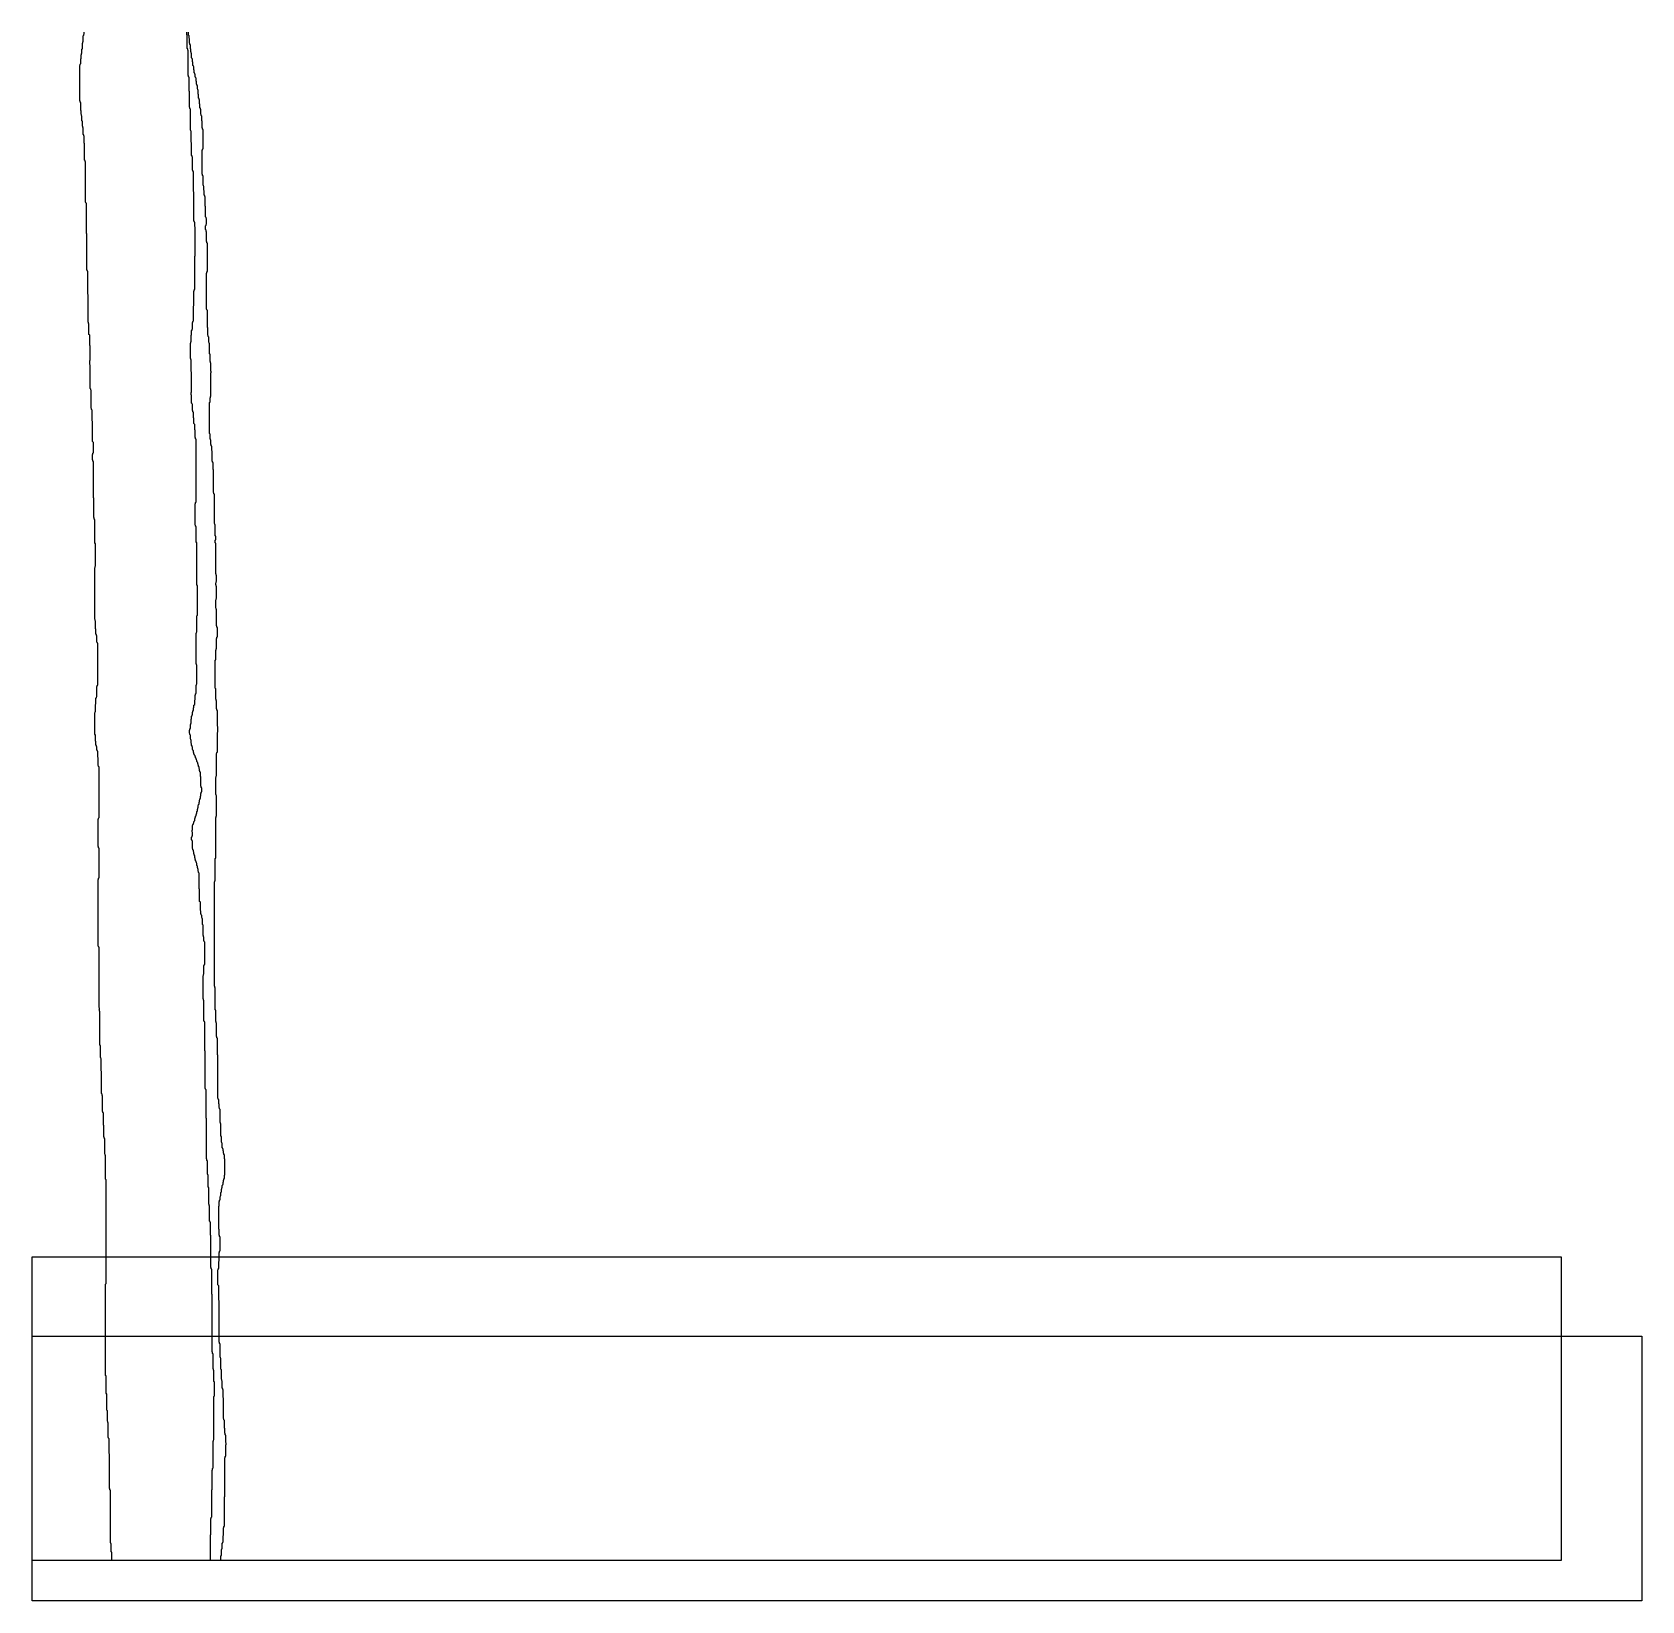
# Model space of a CAD drawing. Header units: metres. Extents: x -303 to 3381, y -92 to 3499.
import ezdxf

# ---------------------------------------------------------------- set-up
doc = ezdxf.new("R2010")
doc.units = ezdxf.units.M
for name, color, linetype in [('Curve_Exist', 63, 'Continuous'), ('CuttingCurve_A', 10, 'Continuous'), ('CuttingCurve_B', 30, 'Continuous'), ('Image', 191, 'Continuous'), ('Solution', 191, 'Continuous')]:
    doc.layers.add(name, color=color, linetype=linetype)
picture_1 = doc.add_image_def('image1.jpg', size_in_pixel=(3684.210526, 606))
picture_2 = doc.add_image_def('image2.png', size_in_pixel=(3500, 695))

msp = doc.modelspace()

# ---------------------------------------------------------------- linework, layer by layer
at = {"layer": 'Curve_Exist'}
for points in [[(-121, 0), (-121, 19), (-122, 20), (-122, 38), (-123, 39), (-123, 40), (-124, 41), (-124, 161), (-125, 162), (-125, 164), (-126, 165), (-126, 244), (-127, 245), (-127, 279), (-128, 280), (-128, 281), (-129, 282), (-129, 315), (-130, 316), (-130, 318), (-131, 319), (-131, 343), (-132, 344), (-132, 381), (-134, 383), (-134, 423), (-135, 424), (-135, 633), (-134, 634), (-134, 872), (-135, 873), (-135, 927), (-136, 928), (-136, 930), (-137, 931), (-137, 966), (-138, 967), (-138, 969), (-139, 970), (-139, 996), (-140, 997), (-140, 1025), (-141, 1026), (-141, 1027), (-142, 1028), (-142, 1064), (-143, 1065), (-143, 1068), (-144, 1069), (-144, 1120), (-145, 1121), (-145, 1149), (-146, 1150), (-146, 1151), (-147, 1152), (-147, 1179), (-148, 1180), (-148, 1257), (-149, 1258), (-149, 1261), (-150, 1262), (-149, 1263), (-149, 1265), (-150, 1266), (-150, 1404), (-151, 1405), (-151, 1406), (-152, 1407), (-152, 1559), (-151, 1560), (-151, 1562), (-150, 1563), (-150, 1631), (-151, 1632), (-151, 1634), (-152, 1635), (-152, 1697), (-151, 1698), (-151, 1700), (-150, 1701), (-150, 1817), (-151, 1818), (-151, 1819), (-152, 1820), (-152, 1838), (-153, 1839), (-153, 1853), (-154, 1854), (-154, 1855), (-155, 1856), (-155, 1863), (-156, 1864), (-156, 1866), (-157, 1867), (-157, 1875), (-158, 1876), (-158, 1890), (-160, 1892), (-160, 1941), (-159, 1942), (-159, 1943), (-158, 1944), (-158, 1960), (-157, 1961), (-157, 1974), (-156, 1975), (-156, 1977), (-155, 1978), (-155, 2001), (-154, 2002), (-154, 2003), (-153, 2004), (-153, 2100), (-154, 2101), (-154, 2102), (-155, 2103), (-155, 2117), (-156, 2118), (-156, 2120), (-157, 2121), (-157, 2132), (-158, 2133), (-158, 2151), (-159, 2152), (-159, 2154), (-160, 2155), (-160, 2273), (-159, 2274), (-159, 2276), (-158, 2277), (-158, 2328), (-160, 2330), (-160, 2383), (-161, 2384), (-161, 2387), (-162, 2388), (-162, 2432), (-163, 2433), (-163, 2516), (-164, 2517), (-164, 2519), (-165, 2520), (-165, 2532), (-164, 2533), (-164, 2535), (-163, 2536), (-163, 2560), (-165, 2562), (-165, 2608), (-166, 2609), (-166, 2634), (-167, 2635), (-167, 2637), (-168, 2638), (-168, 2679), (-169, 2680), (-169, 2682), (-170, 2683), (-170, 2737), (-171, 2738), (-171, 2747), (-170, 2748), (-170, 2781), (-171, 2782), (-171, 2805), (-173, 2807), (-173, 2831), (-174, 2832), (-174, 2834), (-175, 2835), (-175, 2898), (-176, 2899), (-176, 2952), (-177, 2953), (-177, 2954), (-178, 2955), (-178, 3037), (-179, 3038), (-179, 3107), (-180, 3108), (-180, 3109), (-181, 3110), (-181, 3202), (-182, 3203), (-182, 3205), (-183, 3206), (-183, 3244), (-184, 3245), (-184, 3261), (-185, 3262), (-185, 3264), (-186, 3265), (-186, 3280), (-187, 3281), (-187, 3283), (-188, 3284), (-188, 3295), (-189, 3296), (-189, 3307), (-190, 3308), (-190, 3310), (-191, 3311), (-191, 3319), (-192, 3320), (-192, 3338), (-193, 3339), (-193, 3341), (-194, 3342), (-194, 3423), (-193, 3424), (-193, 3426), (-192, 3427), (-192, 3438), (-191, 3439), (-191, 3447), (-190, 3448), (-190, 3450), (-189, 3451), (-189, 3460), (-188, 3461), (-188, 3474), (-187, 3475), (-187, 3477), (-186, 3478), (-186, 3491), (-185, 3492), (-185, 3494), (-184, 3495), (-184, 3499)], [(129, 0), (129, 11), (130, 12), (130, 25), (131, 26), (131, 27), (132, 28), (132, 40), (133, 41), (133, 42), (134, 43), (134, 57), (135, 58), (135, 75), (136, 76), (136, 78), (137, 79), (137, 146), (138, 147), (138, 235), (139, 236), (139, 238), (140, 239), (140, 265), (141, 266), (141, 269), (140, 270), (140, 287), (139, 288), (139, 291), (138, 292), (138, 302), (137, 303), (137, 321), (136, 322), (136, 324), (135, 325), (135, 372), (134, 373), (134, 391), (133, 392), (133, 394), (132, 395), (132, 411), (131, 412), (131, 414), (130, 415), (130, 437), (129, 438), (129, 463), (128, 464), (128, 465), (127, 466), (127, 496), (126, 497), (126, 499), (125, 500), (125, 595), (124, 596), (124, 629), (122, 631), (122, 665), (123, 666), (123, 668), (124, 669), (124, 685), (125, 686), (125, 705), (126, 706), (126, 708), (127, 709), (127, 741), (126, 742), (126, 744), (125, 745), (125, 758), (124, 759), (124, 811), (125, 812), (125, 822), (126, 823), (126, 825), (127, 826), (127, 833), (128, 834), (128, 835), (129, 836), (129, 843), (130, 844), (130, 850), (131, 851), (131, 853), (132, 854), (132, 859), (133, 860), (133, 861), (134, 862), (134, 866), (135, 867), (135, 871), (136, 872), (136, 874), (137, 875), (137, 882), (138, 883), (138, 919), (137, 920), (137, 929), (136, 930), (136, 932), (135, 933), (135, 937), (134, 938), (134, 942), (133, 943), (133, 944), (132, 945), (132, 955), (131, 956), (131, 957), (130, 958), (130, 971), (129, 972), (129, 1000), (128, 1001), (128, 1002), (127, 1003), (127, 1033), (126, 1034), (126, 1036), (125, 1037), (125, 1045), (124, 1046), (124, 1055), (123, 1056), (123, 1058), (122, 1059), (122, 1157), (121, 1158), (121, 1196), (120, 1197), (120, 1199), (119, 1200), (119, 1230), (118, 1231), (118, 1233), (117, 1234), (117, 1260), (116, 1261), (116, 1311), (115, 1312), (115, 1314), (114, 1315), (114, 1554), (115, 1555), (115, 1556), (116, 1557), (116, 1607), (117, 1608), (117, 1701), (118, 1702), (118, 1704), (119, 1705), (119, 1751), (118, 1752), (118, 1753), (117, 1754), (117, 1793), (118, 1794), (118, 1796), (119, 1797), (119, 1848), (120, 1849), (120, 1850), (121, 1851), (121, 1896), (122, 1897), (122, 1909), (121, 1910), (121, 1946), (120, 1947), (120, 1949), (119, 1950), (119, 1968), (118, 1969), (118, 1971), (117, 1972), (117, 1996), (116, 1997), (116, 2061), (117, 2062), (117, 2084), (118, 2085), (118, 2087), (119, 2088), (119, 2111), (120, 2112), (120, 2114), (121, 2115), (121, 2136), (120, 2137), (120, 2139), (119, 2140), (119, 2177), (118, 2178), (118, 2180), (117, 2181), (117, 2199), (118, 2200), (118, 2202), (119, 2203), (119, 2230), (118, 2231), (118, 2233), (117, 2234), (117, 2238), (118, 2239), (118, 2241), (119, 2242), (119, 2255), (118, 2256), (118, 2258), (117, 2259), (117, 2329), (116, 2330), (116, 2336), (117, 2337), (117, 2345), (116, 2346), (116, 2371), (115, 2372), (115, 2373), (114, 2374), (114, 2441), (113, 2442), (113, 2444), (112, 2445), (112, 2497), (111, 2498), (111, 2514), (110, 2515), (110, 2516), (109, 2517), (109, 2540), (108, 2541), (108, 2551), (107, 2552), (107, 2554), (106, 2555), (106, 2565), (105, 2566), (105, 2567), (104, 2568), (104, 2579), (103, 2580), (103, 2651), (104, 2652), (104, 2662), (105, 2663), (105, 2665), (106, 2666), (106, 2719), (107, 2720), (107, 2722), (106, 2723), (106, 2741), (105, 2742), (105, 2744), (104, 2745), (104, 2762), (103, 2763), (103, 2786), (102, 2787), (102, 2788), (101, 2789), (101, 2801), (100, 2802), (100, 2804), (99, 2805), (99, 2822), (98, 2823), (98, 2862), (97, 2863), (97, 2864), (96, 2865), (96, 2947), (97, 2948), (97, 2950), (98, 2951), (98, 3016), (97, 3017), (97, 3019), (96, 3020), (96, 3042), (95, 3043), (95, 3046), (94, 3047), (94, 3056), (95, 3057), (95, 3059), (96, 3060), (96, 3072), (95, 3073), (95, 3075), (94, 3076), (94, 3100), (93, 3101), (93, 3122), (92, 3123), (92, 3125), (91, 3126), (91, 3136), (90, 3137), (90, 3146), (89, 3147), (89, 3148), (88, 3149), (88, 3170), (87, 3171), (87, 3173), (86, 3174), (86, 3229), (87, 3230), (87, 3231), (88, 3232), (88, 3276), (87, 3277), (87, 3279), (86, 3280), (86, 3295), (85, 3296), (85, 3307), (84, 3308), (84, 3310), (83, 3311), (83, 3322), (82, 3323), (82, 3325), (81, 3326), (81, 3334), (80, 3335), (80, 3344), (79, 3345), (79, 3347), (78, 3348), (78, 3356), (77, 3357), (77, 3366), (76, 3367), (76, 3368), (75, 3369), (75, 3377), (74, 3378), (74, 3379), (73, 3380), (73, 3386), (72, 3387), (72, 3394), (71, 3395), (71, 3396), (70, 3397), (70, 3402), (69, 3403), (69, 3405), (68, 3406), (68, 3412), (67, 3413), (67, 3420), (66, 3421), (66, 3422), (65, 3423), (65, 3430), (64, 3431), (64, 3437), (63, 3438), (63, 3439), (62, 3440), (62, 3450), (61, 3451), (61, 3453), (60, 3454), (60, 3460), (59, 3461), (59, 3470), (58, 3471), (58, 3473), (57, 3474), (57, 3484), (56, 3485), (56, 3491), (55, 3492), (55, 3499)]]:
    msp.add_lwpolyline(points, dxfattribs=at)
at = {"layer": 'CuttingCurve_A'}
msp.add_lwpolyline([(-121, 0), (-121, 19), (-122, 20), (-122, 38), (-123, 39), (-123, 40), (-124, 41), (-124, 161), (-125, 162), (-125, 164), (-126, 165), (-126, 244), (-127, 245), (-127, 279), (-128, 280), (-128, 281), (-129, 282), (-129, 315), (-130, 316), (-130, 318), (-131, 319), (-131, 343), (-132, 344), (-132, 381), (-134, 383), (-134, 423), (-135, 424), (-135, 633), (-134, 634), (-134, 872), (-135, 873), (-135, 927), (-136, 928), (-136, 930), (-137, 931), (-137, 966), (-138, 967), (-138, 969), (-139, 970), (-139, 996), (-140, 997), (-140, 1025), (-141, 1026), (-141, 1027), (-142, 1028), (-142, 1064), (-143, 1065), (-143, 1068), (-144, 1069), (-144, 1120), (-145, 1121), (-145, 1149), (-146, 1150), (-146, 1151), (-147, 1152), (-147, 1179), (-148, 1180), (-148, 1257), (-149, 1258), (-149, 1261), (-150, 1262), (-149, 1263), (-149, 1265), (-150, 1266), (-150, 1404), (-151, 1405), (-151, 1406), (-152, 1407), (-152, 1559), (-151, 1560), (-151, 1562), (-150, 1563), (-150, 1631), (-151, 1632), (-151, 1634), (-152, 1635), (-152, 1697), (-151, 1698), (-151, 1700), (-150, 1701), (-150, 1817), (-151, 1818), (-151, 1819), (-152, 1820), (-152, 1838), (-153, 1839), (-153, 1853), (-154, 1854), (-154, 1855), (-155, 1856), (-155, 1863), (-156, 1864), (-156, 1866), (-157, 1867), (-157, 1875), (-158, 1876), (-158, 1890), (-160, 1892), (-160, 1941), (-159, 1942), (-159, 1943), (-158, 1944), (-158, 1960), (-157, 1961), (-157, 1974), (-156, 1975), (-156, 1977), (-155, 1978), (-155, 2001), (-154, 2002), (-154, 2003), (-153, 2004), (-153, 2100), (-154, 2101), (-154, 2102), (-155, 2103), (-155, 2117), (-156, 2118), (-156, 2120), (-157, 2121), (-157, 2132), (-158, 2133), (-158, 2151), (-159, 2152), (-159, 2154), (-160, 2155), (-160, 2273), (-159, 2274), (-159, 2276), (-158, 2277), (-158, 2328), (-160, 2330), (-160, 2383), (-161, 2384), (-161, 2387), (-162, 2388), (-162, 2432), (-163, 2433), (-163, 2516), (-164, 2517), (-164, 2519), (-165, 2520), (-165, 2532), (-164, 2533), (-164, 2535), (-163, 2536), (-163, 2560), (-165, 2562), (-165, 2608), (-166, 2609), (-166, 2634), (-167, 2635), (-167, 2637), (-168, 2638), (-168, 2679), (-169, 2680), (-169, 2682), (-170, 2683), (-170, 2737), (-171, 2738), (-171, 2747), (-170, 2748), (-170, 2781), (-171, 2782), (-171, 2805), (-173, 2807), (-173, 2831), (-174, 2832), (-174, 2834), (-175, 2835), (-175, 2898), (-176, 2899), (-176, 2952), (-177, 2953), (-177, 2954), (-178, 2955), (-178, 3037), (-179, 3038), (-179, 3107), (-180, 3108), (-180, 3109), (-181, 3110), (-181, 3202), (-182, 3203), (-182, 3205), (-183, 3206), (-183, 3244), (-184, 3245), (-184, 3261), (-185, 3262), (-185, 3264), (-186, 3265), (-186, 3280), (-187, 3281), (-187, 3283), (-188, 3284), (-188, 3295), (-189, 3296), (-189, 3307), (-190, 3308), (-190, 3310), (-191, 3311), (-191, 3319), (-192, 3320), (-192, 3338), (-193, 3339), (-193, 3341), (-194, 3342), (-194, 3423), (-193, 3424), (-193, 3426), (-192, 3427), (-192, 3438), (-191, 3439), (-191, 3447), (-190, 3448), (-190, 3450), (-189, 3451), (-189, 3460), (-188, 3461), (-188, 3474), (-187, 3475), (-187, 3477), (-186, 3478), (-186, 3491), (-185, 3492), (-185, 3494), (-184, 3495), (-184, 3499)], dxfattribs=at)
at = {"layer": 'CuttingCurve_B'}
msp.add_lwpolyline([(105, 0), (105, 59), (106, 60), (106, 96), (107, 97), (107, 99), (108, 100), (108, 162), (109, 163), (109, 207), (110, 208), (110, 211), (111, 212), (111, 273), (112, 274), (112, 276), (113, 277), (113, 376), (114, 377), (114, 409), (113, 410), (113, 435), (112, 436), (112, 438), (111, 439), (111, 473), (110, 474), (110, 477), (109, 478), (109, 609), (108, 610), (108, 667), (107, 668), (107, 670), (106, 671), (106, 744), (105, 745), (105, 774), (104, 775), (104, 776), (103, 777), (103, 812), (102, 813), (102, 815), (101, 816), (101, 854), (100, 855), (100, 882), (99, 883), (99, 884), (98, 885), (98, 915), (97, 916), (97, 919), (96, 920), (96, 1012), (95, 1013), (95, 1078), (94, 1079), (94, 1080), (93, 1081), (93, 1166), (92, 1167), (92, 1233), (91, 1234), (91, 1235), (90, 1236), (90, 1282), (89, 1283), (89, 1285), (88, 1286), (88, 1339), (89, 1340), (89, 1342), (90, 1343), (90, 1362), (91, 1363), (91, 1364), (92, 1365), (92, 1416), (91, 1417), (91, 1418), (90, 1419), (90, 1427), (89, 1428), (89, 1430), (88, 1431), (88, 1455), (87, 1456), (87, 1469), (86, 1470), (86, 1471), (85, 1472), (85, 1477), (84, 1478), (84, 1480), (83, 1481), (83, 1487), (82, 1488), (82, 1507), (80, 1509), (80, 1537), (79, 1538), (79, 1574), (78, 1575), (78, 1577), (77, 1578), (77, 1583), (76, 1584), (76, 1585), (75, 1586), (75, 1590), (74, 1591), (74, 1596), (73, 1597), (73, 1598), (72, 1599), (72, 1601), (71, 1602), (71, 1604), (70, 1605), (70, 1608), (69, 1609), (69, 1614), (68, 1615), (68, 1617), (67, 1618), (67, 1622), (66, 1623), (66, 1626), (65, 1627), (65, 1629), (64, 1630), (64, 1647), (63, 1648), (63, 1649), (62, 1650), (62, 1656), (63, 1657), (63, 1659), (64, 1660), (64, 1667), (63, 1668), (63, 1672), (64, 1673), (64, 1683), (65, 1684), (65, 1685), (66, 1686), (66, 1688), (67, 1689), (67, 1691), (68, 1692), (68, 1693), (69, 1694), (69, 1699), (70, 1700), (70, 1701), (71, 1702), (71, 1704), (72, 1705), (72, 1708), (73, 1709), (73, 1710), (74, 1711), (74, 1715), (75, 1716), (75, 1720), (76, 1721), (76, 1723), (77, 1724), (77, 1729), (78, 1730), (78, 1731), (79, 1732), (79, 1736), (80, 1737), (80, 1741), (81, 1742), (81, 1744), (82, 1745), (82, 1750), (83, 1751), (83, 1756), (84, 1757), (84, 1759), (85, 1760), (85, 1769), (84, 1770), (84, 1772), (83, 1773), (83, 1794), (82, 1795), (82, 1805), (81, 1806), (81, 1807), (80, 1808), (80, 1812), (79, 1813), (79, 1817), (78, 1818), (78, 1820), (77, 1821), (77, 1823), (76, 1824), (76, 1826), (75, 1827), (75, 1828), (74, 1829), (74, 1832), (73, 1833), (73, 1834), (72, 1835), (72, 1837), (71, 1838), (71, 1840), (70, 1841), (70, 1842), (69, 1843), (69, 1844), (68, 1845), (68, 1846), (67, 1847), (67, 1849), (66, 1850), (66, 1854), (65, 1855), (65, 1856), (64, 1857), (64, 1862), (63, 1863), (63, 1865), (62, 1866), (62, 1870), (61, 1871), (61, 1878), (60, 1879), (60, 1880), (59, 1881), (59, 1890), (58, 1891), (58, 1893), (57, 1894), (57, 1901), (58, 1902), (58, 1904), (59, 1905), (59, 1914), (60, 1915), (60, 1916), (61, 1917), (61, 1926), (62, 1927), (62, 1933), (63, 1934), (63, 1936), (64, 1937), (64, 1942), (65, 1943), (65, 1945), (66, 1946), (66, 1952), (67, 1953), (67, 1958), (69, 1960), (69, 1970), (70, 1971), (70, 1981), (71, 1982), (71, 1984), (72, 1985), (72, 2004), (73, 2005), (73, 2006), (74, 2007), (74, 2050), (73, 2051), (73, 2052), (72, 2053), (72, 2123), (73, 2124), (73, 2125), (74, 2126), (74, 2163), (75, 2164), (75, 2232), (74, 2233), (74, 2330), (72, 2332), (72, 2367), (71, 2368), (71, 2370), (70, 2371), (70, 2419), (71, 2420), (71, 2422), (72, 2423), (72, 2567), (71, 2568), (71, 2570), (70, 2571), (70, 2588), (69, 2589), (69, 2601), (67, 2603), (67, 2615), (66, 2616), (66, 2629), (65, 2630), (65, 2632), (64, 2633), (64, 2647), (63, 2648), (63, 2649), (62, 2650), (62, 2668), (61, 2669), (61, 2674), (62, 2675), (62, 2721), (61, 2722), (61, 2749), (60, 2750), (60, 2751), (59, 2752), (59, 2787), (60, 2788), (60, 2790), (61, 2791), (61, 2805), (62, 2806), (62, 2816), (63, 2817), (63, 2819), (64, 2820), (64, 2834), (65, 2835), (65, 2837), (66, 2838), (66, 2872), (67, 2873), (67, 2906), (68, 2907), (68, 2909), (69, 2910), (69, 2986), (70, 2987), (70, 3053), (69, 3054), (69, 3064), (68, 3065), (68, 3066), (67, 3067), (67, 3133), (66, 3134), (66, 3180), (65, 3181), (65, 3182), (64, 3183), (64, 3213), (63, 3214), (63, 3216), (62, 3217), (62, 3246), (61, 3247), (61, 3272), (60, 3273), (60, 3274), (59, 3275), (59, 3323), (58, 3324), (58, 3326), (57, 3327), (57, 3363), (56, 3364), (56, 3396), (55, 3397), (55, 3399), (54, 3400), (54, 3457), (53, 3458), (53, 3461), (52, 3462), (52, 3492), (51, 3493), (51, 3499)], dxfattribs=at)

# ---------------------------------------------------------------- pictures from other files: only their frames are drawn
at = {"layer": 'Image'}
image = msp.add_image(picture_1, insert=(-303, -92.1), size_in_units=(3684.2, 606), dxfattribs=at)
at = {"layer": 'Solution'}
image = msp.add_image(picture_2, insert=(-303, 0), size_in_units=(3500, 695), dxfattribs=at)

doc.saveas('drawing.dxf')
